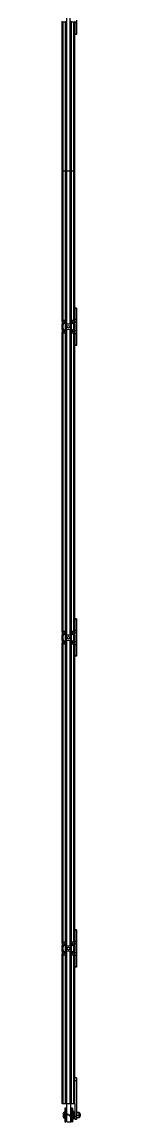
# Model space of a CAD drawing. Header units: millimetres. Extents: x 15 to 1184, y 5 to 836.
# Drawn here: x 358.5 to 361.5, y 215.2 to 392.1 of the extents above; entities that cross this region are included whole.
import ezdxf

# ---------------------------------------------------------------- set-up
doc = ezdxf.new("R2010")
doc.units = ezdxf.units.MM
doc.header["$PDSIZE"] = -1
doc.linetypes.add('CENTERX2', pattern=[20.32, 12.7, -2.54, 2.54, -2.54])

msp = doc.modelspace()

# ---------------------------------------------------------------- linework, layer by layer
at = {"color": 7, "linetype": 'Continuous', "lineweight": 25}
for p, q in [((359.23, 368.12), (359.23, 392.73)), ((359.8, 368.12), (359.8, 392.73)), ((358.52, 368.12), (358.52, 392.27)), ((358.67, 392.12), (359.05, 392.12)), ((359.05, 392.12), (359.23, 392.3)), ((359.05, 368.12), (359.05, 392.12)), ((359.8, 392.3), (359.98, 392.12)), ((359.98, 392.12), (360.37, 392.12)), ((359.98, 368.12), (359.98, 392.12)), ((360.52, 392.27), (360.52, 391.98)), ((360.82, 391.98), (360.52, 391.98)), ((360.52, 391.98), (360.52, 390.17)), ((360.82, 392.43), (360.82, 391.98)), ((360.82, 391.98), (360.82, 390.17)), ((360.82, 390.17), (360.52, 390.17)), ((360.52, 390.17), (360.52, 390.12)), ((360.82, 390.12), (360.52, 390.12)), ((360.52, 368.12), (360.52, 390.12)), ((360.82, 390.17), (360.82, 390.12)), ((358.67, 368.12), (358.52, 368.12)), ((358.52, 343.97), (358.52, 368.12)), ((359.05, 368.12), (358.67, 368.12)), ((359.23, 368.12), (359.05, 368.12)), ((359.05, 344.12), (359.05, 368.12)), ((359.8, 368.12), (359.23, 368.12)), ((359.23, 343.51), (359.23, 368.12)), ((359.98, 368.12), (359.8, 368.12)), ((359.8, 343.51), (359.8, 368.12)), ((360.37, 368.12), (359.98, 368.12)), ((359.98, 344.12), (359.98, 368.12)), ((360.52, 368.12), (360.37, 368.12)), ((360.52, 346.12), (360.52, 368.12)), ((360.82, 346.12), (360.52, 346.12)), ((360.52, 346.12), (360.52, 346.07)), ((360.82, 346.07), (360.52, 346.07)), ((360.52, 346.07), (360.52, 344.26)), ((360.82, 346.12), (360.82, 346.07)), ((360.82, 346.07), (360.82, 344.26)), ((358.52, 343.97), (358.52, 343.58)), ((358.52, 343.58), (358.7, 343.4)), ((358.52, 342.66), (358.52, 343.58)), ((359.05, 344.12), (358.67, 344.12)), ((358.86, 343.94), (358.7, 343.94)), ((358.7, 343.94), (358.7, 343.78)), ((358.7, 343.78), (358.74, 343.78)), ((358.7, 343.67), (358.86, 343.67)), ((358.7, 343.4), (358.7, 343.67)), ((358.74, 343.78), (358.86, 343.9)), ((358.86, 343.9), (358.86, 343.94)), ((358.86, 343.67), (359.13, 343.4)), ((358.97, 343.94), (359.23, 343.94)), ((358.97, 343.78), (358.97, 343.94)), ((359.23, 343.51), (358.97, 343.78)), ((359.23, 343.94), (359.05, 344.12)), ((359.05, 343.69), (359.05, 343.94)), ((359.05, 342.76), (359.05, 343.48)), ((359.13, 343.4), (359.13, 342.84)), ((359.8, 343.51), (359.23, 343.51)), ((359.98, 344.12), (359.8, 343.94)), ((359.8, 343.94), (360.07, 343.94)), ((360.07, 343.78), (359.8, 343.51)), ((359.91, 343.4), (360.17, 343.67)), ((359.91, 342.84), (359.91, 343.4)), ((360.37, 344.12), (359.98, 344.12)), ((359.98, 343.69), (359.98, 343.94)), ((359.98, 342.76), (359.98, 343.48)), ((360.07, 343.94), (360.07, 343.78)), ((360.17, 343.67), (360.34, 343.67)), ((360.34, 343.94), (360.18, 343.94)), ((360.18, 343.94), (360.18, 343.9)), ((360.18, 343.9), (360.3, 343.78)), ((360.3, 343.78), (360.34, 343.78)), ((360.34, 343.78), (360.34, 343.94)), ((360.34, 343.67), (360.34, 343.4)), ((360.34, 343.4), (360.52, 343.58)), ((360.82, 344.26), (360.52, 344.26)), ((360.52, 344.26), (360.52, 343.97)), ((360.52, 343.58), (360.52, 343.97)), ((360.82, 343.81), (360.52, 343.81)), ((360.52, 343.58), (360.52, 342.66)), ((360.82, 344.26), (360.82, 343.81)), ((360.82, 343.81), (360.82, 342.43)), ((358.7, 342.84), (358.52, 342.66)), ((358.52, 342.66), (358.52, 342.27)), ((358.52, 293.97), (358.52, 342.27)), ((358.67, 342.12), (359.05, 342.12)), ((358.7, 342.57), (358.7, 342.84)), ((358.86, 342.57), (358.7, 342.57)), ((358.7, 342.46), (358.7, 342.3)), ((358.74, 342.46), (358.7, 342.46)), ((358.7, 342.3), (358.86, 342.3)), ((358.86, 342.34), (358.74, 342.46)), ((359.13, 342.84), (358.86, 342.57)), ((358.86, 342.3), (358.86, 342.34)), ((358.97, 342.46), (359.23, 342.73)), ((358.97, 342.3), (358.97, 342.46)), ((359.23, 342.3), (358.97, 342.3)), ((359.05, 342.3), (359.05, 342.55)), ((359.05, 342.12), (359.23, 342.3)), ((359.05, 294.12), (359.05, 342.12)), ((359.23, 342.73), (359.8, 342.73)), ((359.23, 293.51), (359.23, 342.73)), ((359.8, 342.73), (360.07, 342.46)), ((359.8, 293.51), (359.8, 342.73)), ((359.8, 342.3), (359.98, 342.12)), ((360.07, 342.3), (359.8, 342.3)), ((360.17, 342.57), (359.91, 342.84)), ((359.98, 342.3), (359.98, 342.55)), ((359.98, 342.12), (360.37, 342.12)), ((359.98, 294.12), (359.98, 342.12)), ((360.07, 342.46), (360.07, 342.3)), ((360.34, 342.57), (360.17, 342.57)), ((360.3, 342.46), (360.18, 342.34)), ((360.18, 342.34), (360.18, 342.3)), ((360.18, 342.3), (360.34, 342.3)), ((360.34, 342.46), (360.3, 342.46)), ((360.34, 342.84), (360.34, 342.57)), ((360.52, 342.66), (360.34, 342.84)), ((360.34, 342.3), (360.34, 342.46)), ((360.52, 342.27), (360.52, 342.66)), ((360.82, 342.43), (360.52, 342.43)), ((360.52, 342.27), (360.52, 341.98)), ((360.82, 341.98), (360.52, 341.98)), ((360.52, 341.98), (360.52, 340.17)), ((360.82, 342.43), (360.82, 341.98)), ((360.82, 341.98), (360.82, 340.17)), ((360.82, 340.17), (360.52, 340.17)), ((360.52, 340.17), (360.52, 340.12)), ((360.82, 340.12), (360.52, 340.12)), ((360.52, 296.12), (360.52, 340.12)), ((360.82, 340.17), (360.82, 340.12)), ((360.82, 296.12), (360.52, 296.12)), ((360.52, 296.12), (360.52, 296.07)), ((360.82, 296.07), (360.52, 296.07)), ((360.52, 296.07), (360.52, 294.26)), ((360.82, 296.12), (360.82, 296.07)), ((360.82, 296.07), (360.82, 294.26)), ((358.52, 293.97), (358.52, 293.58)), ((359.05, 294.12), (358.67, 294.12)), ((358.86, 293.94), (358.7, 293.94)), ((358.7, 293.94), (358.7, 293.78)), ((358.7, 293.78), (358.74, 293.78)), ((358.7, 293.67), (358.86, 293.67)), ((358.7, 293.4), (358.7, 293.67)), ((358.74, 293.78), (358.86, 293.9)), ((358.86, 293.9), (358.86, 293.94)), ((358.86, 293.67), (359.13, 293.4)), ((358.97, 293.94), (359.23, 293.94)), ((358.97, 293.78), (358.97, 293.94)), ((359.23, 293.51), (358.97, 293.78)), ((359.23, 293.94), (359.05, 294.12)), ((359.05, 293.69), (359.05, 293.94)), ((359.98, 294.12), (359.8, 293.94)), ((359.8, 293.94), (360.07, 293.94)), ((360.07, 293.78), (359.8, 293.51)), ((359.91, 293.4), (360.17, 293.67)), ((360.37, 294.12), (359.98, 294.12)), ((359.98, 293.69), (359.98, 293.94)), ((360.07, 293.94), (360.07, 293.78)), ((360.17, 293.67), (360.34, 293.67)), ((360.34, 293.94), (360.18, 293.94)), ((360.18, 293.94), (360.18, 293.9)), ((360.18, 293.9), (360.3, 293.78)), ((360.3, 293.78), (360.34, 293.78)), ((360.34, 293.78), (360.34, 293.94)), ((360.34, 293.67), (360.34, 293.4)), ((360.82, 294.26), (360.52, 294.26)), ((360.52, 294.26), (360.52, 293.97)), ((360.52, 293.58), (360.52, 293.97)), ((360.82, 293.81), (360.52, 293.81)), ((360.82, 294.26), (360.82, 293.81)), ((360.82, 293.81), (360.82, 292.43)), ((358.52, 293.58), (358.7, 293.4)), ((358.52, 292.66), (358.52, 293.58)), ((358.7, 292.84), (358.52, 292.66)), ((358.52, 292.66), (358.52, 292.27)), ((358.52, 243.97), (358.52, 292.27)), ((358.67, 292.12), (359.05, 292.12)), ((358.7, 292.57), (358.7, 292.84)), ((358.86, 292.57), (358.7, 292.57)), ((358.7, 292.46), (358.7, 292.3)), ((358.74, 292.46), (358.7, 292.46)), ((358.7, 292.3), (358.86, 292.3)), ((358.86, 292.34), (358.74, 292.46)), ((359.13, 292.84), (358.86, 292.57)), ((358.86, 292.3), (358.86, 292.34)), ((358.97, 292.46), (359.23, 292.73)), ((358.97, 292.3), (358.97, 292.46)), ((359.23, 292.3), (358.97, 292.3)), ((359.05, 292.76), (359.05, 293.48)), ((359.05, 292.3), (359.05, 292.55)), ((359.05, 292.12), (359.23, 292.3)), ((359.05, 244.12), (359.05, 292.12)), ((359.13, 293.4), (359.13, 292.84)), ((359.8, 293.51), (359.23, 293.51)), ((359.23, 292.73), (359.8, 292.73)), ((359.23, 243.51), (359.23, 292.73)), ((359.8, 292.73), (360.07, 292.46)), ((359.8, 243.51), (359.8, 292.73)), ((359.8, 292.3), (359.98, 292.12)), ((360.07, 292.3), (359.8, 292.3)), ((359.91, 292.84), (359.91, 293.4)), ((360.17, 292.57), (359.91, 292.84)), ((359.98, 292.76), (359.98, 293.48)), ((359.98, 292.3), (359.98, 292.55)), ((359.98, 292.12), (360.37, 292.12)), ((359.98, 244.12), (359.98, 292.12)), ((360.07, 292.46), (360.07, 292.3)), ((360.34, 292.57), (360.17, 292.57)), ((360.3, 292.46), (360.18, 292.34)), ((360.18, 292.34), (360.18, 292.3)), ((360.18, 292.3), (360.34, 292.3)), ((360.34, 292.46), (360.3, 292.46)), ((360.34, 293.4), (360.52, 293.58)), ((360.34, 292.84), (360.34, 292.57)), ((360.52, 292.66), (360.34, 292.84)), ((360.34, 292.3), (360.34, 292.46)), ((360.52, 293.58), (360.52, 292.66)), ((360.52, 292.27), (360.52, 292.66)), ((360.82, 292.43), (360.52, 292.43)), ((360.52, 292.27), (360.52, 291.98)), ((360.82, 291.98), (360.52, 291.98)), ((360.52, 291.98), (360.52, 290.17)), ((360.82, 292.43), (360.82, 291.98)), ((360.82, 291.98), (360.82, 290.17)), ((360.82, 290.17), (360.52, 290.17)), ((360.52, 290.17), (360.52, 290.12)), ((360.82, 290.12), (360.52, 290.12)), ((360.52, 246.12), (360.52, 290.12)), ((360.82, 290.17), (360.82, 290.12)), ((360.82, 246.12), (360.52, 246.12)), ((360.52, 246.12), (360.52, 246.07)), ((360.82, 246.07), (360.52, 246.07)), ((360.52, 246.07), (360.52, 244.26)), ((360.82, 246.12), (360.82, 246.07)), ((360.82, 246.07), (360.82, 244.26)), ((360.82, 244.26), (360.52, 244.26)), ((360.52, 244.26), (360.52, 243.97)), ((360.82, 244.26), (360.82, 243.81)), ((358.52, 243.97), (358.52, 243.58)), ((358.52, 243.58), (358.7, 243.4)), ((358.52, 242.66), (358.52, 243.58)), ((358.7, 242.84), (358.52, 242.66)), ((358.52, 242.66), (358.52, 242.27)), ((359.05, 244.12), (358.67, 244.12)), ((358.86, 243.94), (358.7, 243.94)), ((358.7, 243.94), (358.7, 243.78)), ((358.7, 243.78), (358.74, 243.78)), ((358.7, 243.67), (358.86, 243.67)), ((358.7, 243.4), (358.7, 243.67)), ((358.7, 242.57), (358.7, 242.84)), ((358.86, 242.57), (358.7, 242.57)), ((358.7, 242.46), (358.7, 242.3)), ((358.74, 242.46), (358.7, 242.46)), ((358.74, 243.78), (358.86, 243.9)), ((358.86, 242.34), (358.74, 242.46)), ((358.86, 243.9), (358.86, 243.94)), ((358.86, 243.67), (359.13, 243.4)), ((359.13, 242.84), (358.86, 242.57)), ((358.97, 243.94), (359.23, 243.94)), ((358.97, 243.78), (358.97, 243.94)), ((359.23, 243.51), (358.97, 243.78)), ((358.97, 242.46), (359.23, 242.73)), ((358.97, 242.3), (358.97, 242.46)), ((359.23, 243.94), (359.05, 244.12)), ((359.05, 243.69), (359.05, 243.94)), ((359.05, 242.76), (359.05, 243.48)), ((359.05, 242.3), (359.05, 242.55)), ((359.13, 243.4), (359.13, 242.84)), ((359.8, 243.51), (359.23, 243.51)), ((359.23, 242.73), (359.8, 242.73)), ((359.23, 218.12), (359.23, 242.73)), ((359.98, 244.12), (359.8, 243.94)), ((359.8, 243.94), (360.07, 243.94)), ((360.07, 243.78), (359.8, 243.51)), ((359.8, 242.73), (360.07, 242.46)), ((359.8, 218.12), (359.8, 242.73)), ((359.91, 243.4), (360.17, 243.67)), ((359.91, 242.84), (359.91, 243.4)), ((360.17, 242.57), (359.91, 242.84)), ((360.37, 244.12), (359.98, 244.12)), ((359.98, 243.69), (359.98, 243.94)), ((359.98, 242.76), (359.98, 243.48)), ((359.98, 242.3), (359.98, 242.55)), ((360.07, 243.94), (360.07, 243.78)), ((360.07, 242.46), (360.07, 242.3)), ((360.17, 243.67), (360.34, 243.67)), ((360.34, 242.57), (360.17, 242.57)), ((360.34, 243.94), (360.18, 243.94)), ((360.18, 243.94), (360.18, 243.9)), ((360.18, 243.9), (360.3, 243.78)), ((360.3, 242.46), (360.18, 242.34)), ((360.3, 243.78), (360.34, 243.78)), ((360.34, 242.46), (360.3, 242.46)), ((360.34, 243.78), (360.34, 243.94)), ((360.34, 243.67), (360.34, 243.4)), ((360.34, 243.4), (360.52, 243.58)), ((360.34, 242.84), (360.34, 242.57)), ((360.52, 242.66), (360.34, 242.84)), ((360.34, 242.3), (360.34, 242.46)), ((360.52, 243.58), (360.52, 243.97)), ((360.82, 243.81), (360.52, 243.81)), ((360.52, 243.58), (360.52, 242.66)), ((360.52, 242.27), (360.52, 242.66)), ((360.82, 242.43), (360.52, 242.43)), ((360.82, 243.81), (360.82, 242.43)), ((360.82, 242.43), (360.82, 241.98)), ((358.52, 218.12), (358.52, 242.27)), ((358.67, 242.12), (359.05, 242.12)), ((358.7, 242.3), (358.86, 242.3)), ((358.86, 242.3), (358.86, 242.34)), ((359.23, 242.3), (358.97, 242.3)), ((359.05, 242.12), (359.23, 242.3)), ((359.05, 218.12), (359.05, 242.12)), ((359.8, 242.3), (359.98, 242.12)), ((360.07, 242.3), (359.8, 242.3)), ((359.98, 242.12), (360.37, 242.12)), ((359.98, 218.12), (359.98, 242.12)), ((360.18, 242.34), (360.18, 242.3)), ((360.18, 242.3), (360.34, 242.3)), ((360.52, 242.27), (360.52, 241.98)), ((360.82, 241.98), (360.52, 241.98)), ((360.52, 241.98), (360.52, 240.17)), ((360.82, 241.98), (360.82, 240.17)), ((360.82, 240.17), (360.52, 240.17)), ((360.52, 240.17), (360.52, 240.12)), ((360.82, 240.12), (360.52, 240.12)), ((360.52, 218.12), (360.52, 240.12)), ((360.82, 240.17), (360.82, 240.12)), ((360.82, 222.32), (360.52, 222.32)), ((360.82, 221.82), (360.52, 221.82)), ((360.82, 222.32), (360.82, 221.82)), ((360.82, 221.82), (360.82, 216.12)), ((358.67, 218.12), (358.52, 218.12)), ((359.05, 218.12), (358.67, 218.12)), ((359.23, 218.12), (359.05, 218.12)), ((359.8, 218.12), (359.23, 218.12)), ((359.27, 216.32), (359.27, 218.12)), ((359.98, 218.12), (359.8, 218.12)), ((359.87, 216.32), (359.87, 218.12)), ((360.37, 218.12), (359.98, 218.12)), ((360.52, 218.12), (360.37, 218.12)), ((360.52, 218.12), (360.52, 216.12)), ((358.63, 216.49), (358.63, 216.48)), ((358.63, 216.48), (358.63, 216.35)), ((358.63, 216.48), (358.63, 216.48)), ((358.63, 216.48), (358.63, 216.48)), ((358.63, 216.35), (358.63, 216.19)), ((358.63, 216.35), (358.63, 216.35)), ((358.63, 216.35), (358.63, 216.35)), ((358.63, 216.19), (358.63, 216.15)), ((358.63, 216.19), (358.63, 216.19)), ((358.63, 216.19), (358.63, 216.19)), ((358.9, 216.79), (358.85, 216.79)), ((358.85, 216.79), (358.85, 215.85)), ((358.85, 215.85), (358.85, 215.84)), ((358.85, 215.84), (358.9, 215.84)), ((359.06, 217.42), (358.9, 217.42)), ((358.9, 217.42), (358.9, 215.24)), ((358.91, 216.54), (358.9, 216.52)), ((358.9, 216.07), (358.91, 216.09)), ((359.06, 217.42), (359.06, 215.24)), ((359.27, 217.19), (359.06, 217.19)), ((359.87, 216.32), (359.27, 216.32)), ((359.27, 215.24), (359.27, 216.32)), ((360.01, 217.19), (359.87, 217.19)), ((359.87, 215.24), (359.87, 216.32)), ((360.17, 217.42), (360.01, 217.42)), ((360.01, 217.42), (360.01, 215.24)), ((360.17, 217.42), (360.17, 215.24)), ((360.19, 217.12), (360.17, 217.12)), ((360.22, 217.09), (360.19, 217.12)), ((360.19, 217.12), (360.19, 215.53)), ((360.21, 216.57), (360.21, 216.56)), ((360.21, 216.11), (360.21, 216.12)), ((360.22, 217.09), (360.22, 215.56)), ((360.32, 216.82), (360.22, 216.82)), ((360.23, 216.56), (360.22, 216.57)), ((360.22, 215.82), (360.32, 215.82)), ((360.42, 216.82), (360.32, 216.82)), ((360.32, 216.82), (360.32, 215.83)), ((360.32, 216.82), (360.32, 215.82)), ((360.32, 215.83), (360.32, 215.82)), ((360.32, 215.82), (360.42, 215.82)), ((360.52, 216.82), (360.42, 216.82)), ((360.42, 216.82), (360.42, 215.82)), ((360.42, 216.07), (360.43, 216.07)), ((360.42, 215.82), (360.52, 215.82)), ((360.82, 216.12), (360.52, 216.12)), ((360.52, 216.12), (360.52, 215.62)), ((360.82, 216.72), (360.82, 216.72)), ((360.85, 216.68), (360.82, 216.46)), ((360.85, 216.24), (360.82, 216.06)), ((360.82, 216.12), (360.82, 215.62)), ((360.82, 215.92), (360.82, 215.91)), ((361.21, 216.75), (360.85, 216.75)), ((361.21, 216.68), (360.85, 216.68)), ((361.21, 216.24), (360.85, 216.24)), ((361.21, 215.89), (360.85, 215.89)), ((361.21, 216.75), (361.21, 216.71)), ((361.21, 216.24), (361.23, 216.46)), ((361.21, 215.89), (361.23, 216.06)), ((361.23, 216.71), (361.23, 216.72)), ((361.23, 216.46), (361.23, 216.71)), ((361.23, 216.06), (361.23, 216.46)), ((361.23, 215.92), (361.23, 216.06)), ((361.23, 215.91), (361.23, 215.92)), ((361.32, 216), (361.32, 216.64)), ((361.33, 216.57), (361.32, 216.54)), ((361.33, 216.12), (361.34, 216.12)), ((361.35, 216.56), (361.34, 216.56)), ((361.35, 216.56), (361.35, 216.44)), ((361.36, 216.09), (361.4, 216.15)), ((361.4, 216.49), (361.38, 216.52)), ((361.38, 216.52), (361.38, 216.46)), ((361.4, 216.49), (361.4, 216.15)), ((361.4, 216.15), (361.4, 216.15)), ((358.9, 215.24), (358.9, 215.22)), ((358.9, 215.22), (359.06, 215.22)), ((359.06, 215.44), (359.27, 215.44)), ((359.06, 215.24), (359.06, 215.22)), ((359.27, 215.24), (359.87, 215.24)), ((359.87, 215.44), (360.01, 215.44)), ((360.01, 215.24), (360.01, 215.22)), ((360.01, 215.22), (360.17, 215.22)), ((360.17, 215.52), (360.19, 215.52)), ((360.17, 215.24), (360.17, 215.22)), ((360.19, 215.52), (360.22, 215.54)), ((360.19, 215.53), (360.19, 215.52)), ((360.22, 215.56), (360.22, 215.54)), ((360.82, 215.62), (360.52, 215.62))]:
    msp.add_line(p, q, dxfattribs=at)
at = {"color": 8, "linetype": 'Continuous', "lineweight": 25}
for p, q in [((358.67, 368.12), (358.67, 392.12)), ((360.37, 368.12), (360.37, 392.12)), ((358.67, 344.12), (358.67, 368.12)), ((360.37, 344.12), (360.37, 368.12)), ((358.67, 342.81), (358.67, 343.43)), ((360.37, 342.81), (360.37, 343.43)), ((358.67, 294.12), (358.67, 342.12)), ((360.37, 294.12), (360.37, 342.12)), ((358.67, 292.81), (358.67, 293.43)), ((358.67, 244.12), (358.67, 292.12)), ((360.37, 292.81), (360.37, 293.43)), ((360.37, 244.12), (360.37, 292.12)), ((358.67, 242.81), (358.67, 243.43)), ((360.37, 242.81), (360.37, 243.43)), ((358.67, 218.12), (358.67, 242.12)), ((360.37, 218.12), (360.37, 242.12))]:
    msp.add_line(p, q, dxfattribs=at)
at = {"color": 7, "linetype": 'Continuous'}
for p, q in [((358.9, 216.54), (358.9, 216.48)), ((358.93, 216.54), (358.9, 216.54)), ((358.9, 216.48), (359.04, 216.48)), ((358.9, 216.4), (358.9, 216.45)), ((358.9, 216.45), (359.04, 216.45)), ((358.93, 216.39), (358.9, 216.4)), ((358.93, 216.54), (359.38, 216.54)), ((359.38, 216.39), (358.93, 216.39)), ((359.27, 216.47), (359.03, 216.47)), ((359.4, 216.48), (359.26, 216.48)), ((359.4, 216.45), (359.26, 216.45)), ((359.38, 216.54), (359.4, 216.54)), ((359.4, 216.4), (359.38, 216.39)), ((359.4, 216.54), (359.4, 216.48)), ((359.4, 216.45), (359.4, 216.4)), ((359.74, 216.27), (359.72, 216.27)), ((359.72, 216.27), (359.72, 216.23)), ((359.72, 216.23), (359.86, 216.23)), ((359.72, 216.22), (359.86, 216.22)), ((359.72, 216.18), (359.72, 216.22)), ((359.74, 216.18), (359.72, 216.18)), ((360.19, 216.27), (359.74, 216.27)), ((359.74, 216.18), (360.19, 216.18)), ((360.09, 216.23), (359.85, 216.23)), ((360.22, 216.23), (360.08, 216.23)), ((360.22, 216.22), (360.08, 216.22)), ((360.22, 216.27), (360.19, 216.27)), ((360.19, 216.18), (360.22, 216.18)), ((360.22, 216.23), (360.22, 216.27)), ((360.22, 216.18), (360.22, 216.22)), ((361.43, 216.28), (361.4, 216.27)), ((361.47, 216.27), (361.4, 216.27)), ((361.44, 216.28), (361.43, 216.28)), ((361.47, 216.27), (361.44, 216.28))]:
    msp.add_line(p, q, dxfattribs=at)
at = {"color": 7, "linetype": 'CENTERX2'}
for p, q in [((359.4, 216.32), (358.9, 216.32)), ((359.15, 216.54), (359.15, 216.09)), ((359.15, 216.54), (359.15, 216.47)), ((359.15, 216.47), (359.15, 216.39)), ((360.22, 216.32), (359.72, 216.32)), ((359.97, 216.18), (359.97, 216.46)), ((359.97, 216.23), (359.97, 216.27)), ((359.97, 216.18), (359.97, 216.23)), ((360.96, 216.27), (360.96, 216.36)), ((361.4, 216.27), (361.4, 216.36)), ((361.46, 216.28), (361.42, 216.28)), ((361.44, 216.27), (361.44, 216.28))]:
    msp.add_line(p, q, dxfattribs=at)
at = {"color": 7, "linetype": 'Continuous', "flags": 128}
for points in [[(359.27, 216.47), (359.26, 216.48), (359.24, 216.49), (359.2, 216.5), (359.15, 216.5), (359.1, 216.5), (359.06, 216.49), (359.04, 216.48), (359.03, 216.47)], [(359.26, 216.48), (359.24, 216.49), (359.22, 216.5), (359.19, 216.5), (359.15, 216.5), (359.12, 216.5), (359.08, 216.5), (359.06, 216.49), (359.04, 216.48)], [(359.04, 216.45), (359.06, 216.44), (359.08, 216.44), (359.12, 216.43), (359.15, 216.43), (359.19, 216.43), (359.22, 216.44), (359.24, 216.44), (359.26, 216.45)], [(360.09, 216.23), (360.08, 216.22), (360.05, 216.21), (360.01, 216.21), (359.97, 216.2), (359.92, 216.21), (359.88, 216.21), (359.86, 216.22), (359.85, 216.23)], [(359.86, 216.23), (359.88, 216.24), (359.9, 216.24), (359.93, 216.25), (359.97, 216.25), (360, 216.25), (360.03, 216.24), (360.06, 216.24), (360.08, 216.23)], [(360.08, 216.22), (360.06, 216.21), (360.03, 216.21), (360, 216.21), (359.97, 216.2), (359.93, 216.21), (359.9, 216.21), (359.88, 216.21), (359.86, 216.22)]]:
    msp.add_lwpolyline(points, dxfattribs=at)
at = {"color": 7, "linetype": 'Continuous', "lineweight": 25}
for centre in [(359.52, 343.12), (359.52, 293.12), (359.52, 243.12)]:
    msp.add_circle(centre, 0.21, dxfattribs=at)
for centre, radius, start, end in [((358.67, 343.97), 0.15, 90, 180), ((360.37, 343.97), 0.15, 0, 90), ((358.67, 342.27), 0.15, 180, 270), ((360.37, 342.27), 0.15, 270, 0), ((358.67, 293.97), 0.15, 90, 180), ((360.37, 293.97), 0.15, 0, 90), ((358.67, 292.27), 0.15, 180, 270), ((360.37, 292.27), 0.15, 270, 0), ((358.67, 243.97), 0.15, 90, 180), ((360.37, 243.97), 0.15, 0, 90), ((358.67, 242.27), 0.15, 180, 270), ((360.37, 242.27), 0.15, 270, 0), ((358.97, 216.47), 0.347, 110.6097, 176.2885), ((358.97, 216.17), 0.347, 183.7115, 249.3903), ((361.23, 216.64), 0.0833, 0, 90), ((361.23, 216), 0.0833, 270, 0)]:
    msp.add_arc(centre, radius, start, end, dxfattribs=at)
for points, knots in [([(360.3, 216.12), (360.31, 216.11), (360.32, 216.1), (360.33, 216.08), (360.33, 216.07)], [0, 0, 0, 0, 0.499791, 1, 1, 1, 1]), ([(360.33, 216.52), (360.33, 216.52), (360.32, 216.54), (360.31, 216.56), (360.31, 216.56)], [0, 0, 0, 0, 0.536887, 1, 1, 1, 1]), ([(360.52, 216.54), (360.52, 216.54), (360.51, 216.53), (360.51, 216.53), (360.5, 216.52)], [0, 0, 0, 0, 0.078078, 1, 1, 1, 1]), ([(360.51, 216.07), (360.51, 216.08), (360.52, 216.1), (360.53, 216.11), (360.53, 216.12)], [0, 0, 0, 0, 0.489129, 1, 1, 1, 1]), ([(360.85, 216.75), (360.84, 216.75), (360.83, 216.74), (360.83, 216.73), (360.82, 216.72)], [0, 0, 0, 0, 0.3588858, 1, 1, 1, 1]), ([(360.82, 216.71), (360.82, 216.71), (360.82, 216.69), (360.84, 216.68), (360.85, 216.68)], [0, 0, 0, 0, 0.598329, 1, 1, 1, 1]), ([(360.82, 216.46), (360.82, 216.43), (360.82, 216.35), (360.84, 216.28), (360.85, 216.24)], [0, 0, 0, 0, 0.461767, 1, 1, 1, 1]), ([(360.82, 216.06), (360.82, 216.04), (360.82, 215.98), (360.84, 215.92), (360.85, 215.89)], [0, 0, 0, 0, 0.461722, 1, 1, 1, 1]), ([(360.85, 215.89), (360.84, 215.89), (360.83, 215.9), (360.82, 215.91), (360.82, 215.91)], [0, 0, 0, 0, 0.5615515, 1, 1, 1, 1]), ([(361.23, 216.71), (361.23, 216.72), (361.23, 216.74), (361.21, 216.75), (361.21, 216.75)], [0, 0, 0, 0, 0.745013, 1, 1, 1, 1]), ([(361.21, 216.68), (361.21, 216.68), (361.23, 216.69), (361.23, 216.71), (361.23, 216.71)], [0, 0, 0, 0, 0.401671, 1, 1, 1, 1]), ([(361.23, 216.46), (361.23, 216.49), (361.23, 216.57), (361.21, 216.64), (361.21, 216.68)], [0, 0, 0, 0, 0.461767, 1, 1, 1, 1]), ([(361.23, 216.06), (361.23, 216.09), (361.23, 216.15), (361.21, 216.21), (361.21, 216.24)], [0, 0, 0, 0, 0.461745, 1, 1, 1, 1]), ([(361.23, 215.92), (361.23, 215.92), (361.23, 215.9), (361.21, 215.89), (361.21, 215.89)], [0, 0, 0, 0, 0.598332, 1, 1, 1, 1]), ([(361.33, 216.12), (361.33, 216.12), (361.33, 216.12), (361.33, 216.15), (361.32, 216.19), (361.32, 216.23), (361.32, 216.24)], [0, 0, 0, 0, 0.153308, 0.494802, 0.825633, 1, 1, 1, 1]), ([(361.32, 216.09), (361.32, 216.09), (361.32, 216.1), (361.33, 216.11), (361.33, 216.12)], [0, 0, 0, 0, 0.065267, 1, 1, 1, 1]), ([(361.35, 216.44), (361.34, 216.47), (361.34, 216.53), (361.34, 216.57), (361.33, 216.57), (361.33, 216.56)], [0, 0, 0, 0, 0.401713, 0.74183, 1, 1, 1, 1]), ([(361.37, 216.52), (361.37, 216.52), (361.36, 216.54), (361.35, 216.56), (361.34, 216.57)], [0, 0, 0, 0, 0.499795, 1, 1, 1, 1]), ([(361.34, 216.12), (361.35, 216.11), (361.35, 216.1), (361.36, 216.09), (361.36, 216.09)], [0, 0, 0, 0, 0.842789, 1, 1, 1, 1]), ([(361.38, 216.46), (361.38, 216.47), (361.37, 216.49), (361.36, 216.53), (361.35, 216.55), (361.35, 216.56)], [0, 0, 0, 0, 0.252345, 0.504532, 1, 1, 1, 1]), ([(361.35, 216.44), (361.35, 216.42), (361.35, 216.36), (361.35, 216.28), (361.35, 216.2), (361.36, 216.14), (361.36, 216.1), (361.36, 216.09), (361.36, 216.09), (361.36, 216.09)], [0, 0, 0, 0, 0.16994, 0.339969, 0.502884, 0.665775, 0.828891, 0.985082, 1, 1, 1, 1]), ([(361.38, 216.46), (361.38, 216.47), (361.38, 216.49), (361.38, 216.51), (361.37, 216.51), (361.37, 216.51)], [0, 0, 0, 0, 0.267585, 0.828439, 1, 1, 1, 1])]:
    msp.add_open_spline(points, degree=3, knots=knots, dxfattribs=at)
at = {"color": 7, "linetype": 'Continuous'}
for p in [(359.15, 216.39), (359.97, 216.27)]:
    msp.add_point(p, dxfattribs=at)

doc.saveas('drawing.dxf')
